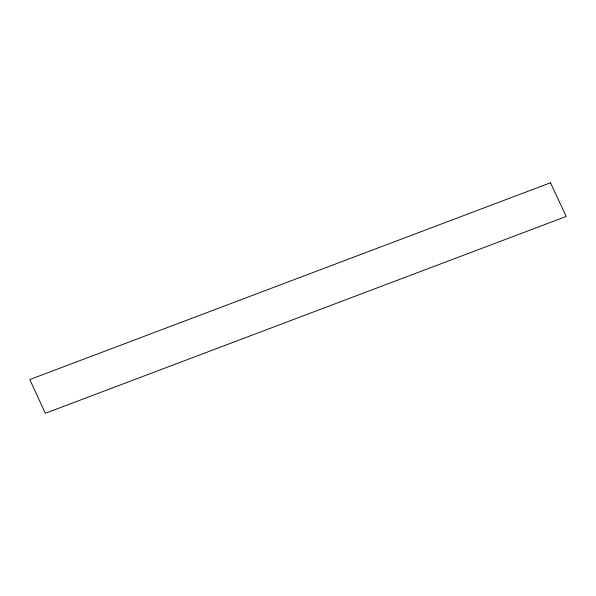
<?xml version="1.0" encoding="UTF-8"?>
<svg xmlns="http://www.w3.org/2000/svg" width="596" height="596" viewBox="0 0 596 596"><rect width="100%" height="100%" fill="white"/><g stroke="black" fill="none" stroke-linecap="round" stroke-linejoin="round"><path stroke-width="0.89" d="M550.57 182.957L566.2 216.46L45.326 413.296L29.8 379.54L550.674 182.704"/></g></svg>
